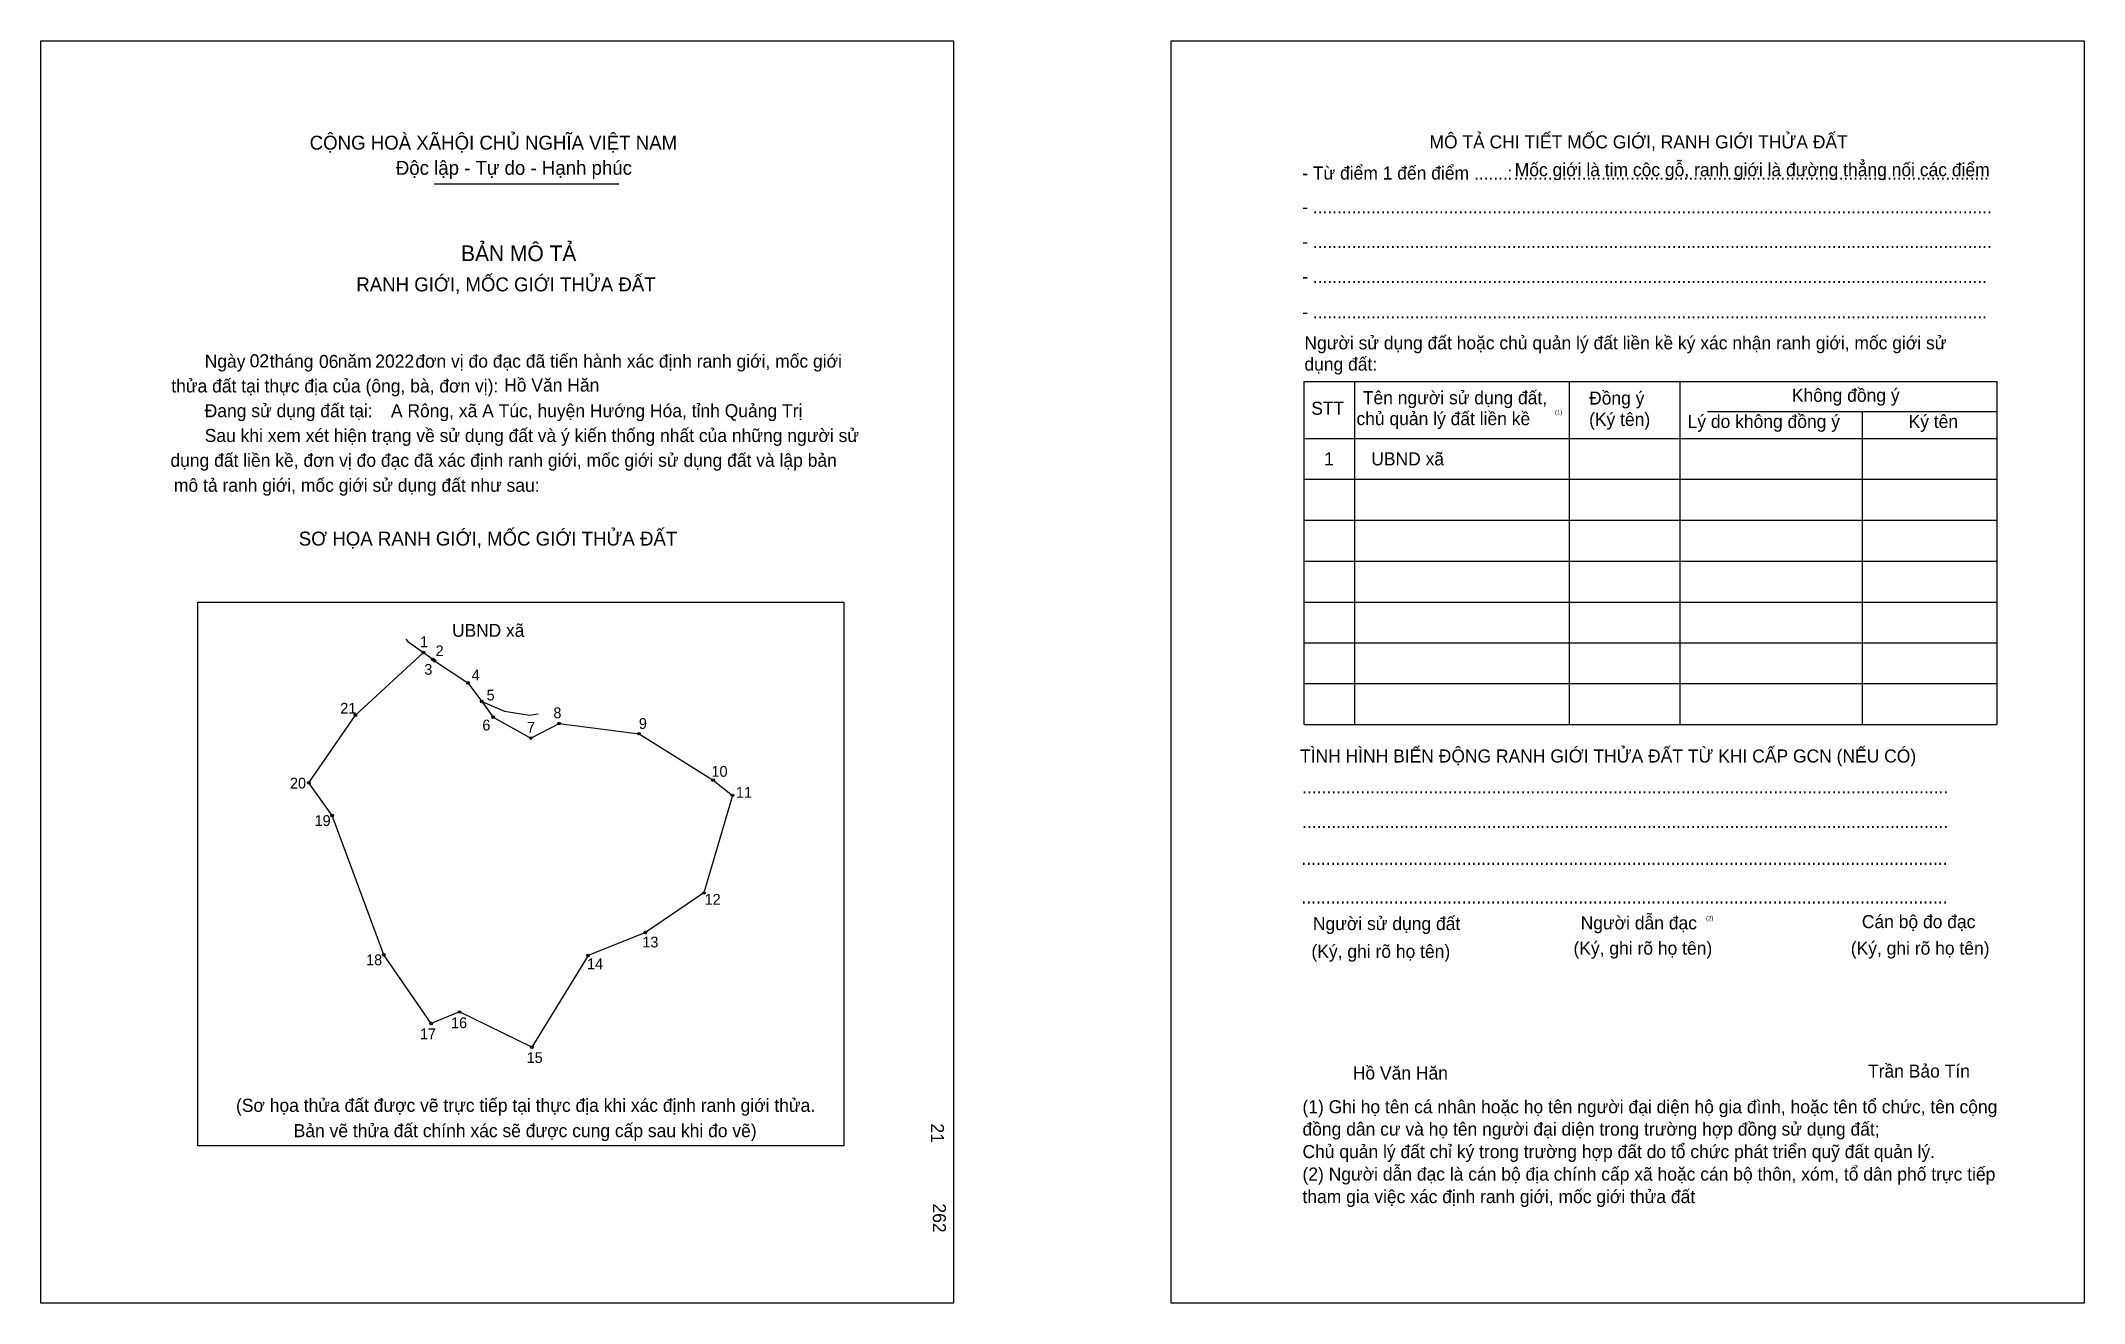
# Model space of a CAD drawing. Extents: x 546960 to 548122, y 1823652 to 1824370.
import ezdxf

# ---------------------------------------------------------------- set-up
doc = ezdxf.new("R2010")
doc.units = 0
for name, color, linetype in [('bmtKhungInTrang1', 7, 'Continuous'), ('bmtKhungInTrang2', 7, 'Continuous'), ('bmtNoiDung', 7, 'Continuous'), ('bmtTemplate', 7, 'Continuous'), ('CanhThua', 7, 'Continuous'), ('MocDinhThua', 7, 'Continuous'), ('RauThua', 7, 'Continuous'), ('SoHieuDinhThua', 7, 'Continuous'), ('TenChuLanCan', 7, 'Continuous')]:
    doc.layers.add(name, color=color, linetype=linetype)

msp = doc.modelspace()

# ---------------------------------------------------------------- linework, layer by layer
at = {"layer": 'bmtKhungInTrang1'}
msp.add_lwpolyline([(546959.9, 1824370), (547479, 1824370), (547479, 1823652), (546959.9, 1823652)], close=True, dxfattribs=at)
at = {"layer": 'bmtKhungInTrang2'}
msp.add_lwpolyline([(547602.8, 1824370), (548121.9, 1824370), (548121.9, 1823652), (547602.8, 1823652)], close=True, dxfattribs=at)
at = {"layer": 'bmtTemplate'}
for p, q in [((547183.6, 1824288.6), (547288.6, 1824288.6)), ((547707, 1824176.3), (547707, 1823981.1)), ((547829.1, 1824176.3), (547829.1, 1823981.1)), ((547891.9, 1824176.6), (547891.9, 1823981.1)), ((548072.2, 1824176.3), (548072.2, 1823981.1)), ((547907.8, 1824159.1), (548072.2, 1824159.1)), ((547678.5, 1824143.8), (548072.2, 1824143.8)), ((547678.5, 1824120.6), (548072.2, 1824120.6)), ((547678.5, 1824097.3), (548072.2, 1824097.3)), ((547678.5, 1824074.1), (548072.2, 1824074.1)), ((547678.5, 1824050.8), (548072.2, 1824050.8)), ((547678.5, 1824027.6), (548072.2, 1824027.6)), ((547678.5, 1824004.4), (548072.2, 1824004.4)), ((547678.5, 1823981.1), (548072.2, 1823981.1))]:
    msp.add_line(p, q, dxfattribs=at)
for points in [[(547678.2, 1824176.3), (548072.2, 1824176.3)], [(547678.2, 1824176.3), (547678.2, 1823981.1)], [(547995.6, 1824158.9), (547995.6, 1823981.1)]]:
    msp.add_lwpolyline(points, dxfattribs=at)
msp.add_lwpolyline([(547049.2, 1823741.4), (547049.2, 1824050.8), (547416.5, 1824050.8), (547416.5, 1823741.4)], close=True, dxfattribs=at)
at = {"layer": 'CanhThua'}
for p, q in [((547138.8, 1823986.4), (547177.5, 1824022.1)), ((547177.5, 1824022.1), (547182.8, 1824018.2)), ((547182.8, 1824018.2), (547183.8, 1824017.4)), ((547183.8, 1824017.4), (547202.8, 1824004.8)), ((547202.8, 1824004.8), (547210.7, 1823994.2)), ((547210.7, 1823994.2), (547217.2, 1823985.3)), ((547112.3, 1823947.9), (547138.8, 1823986.4)), ((547217.2, 1823985.3), (547238.5, 1823973.4)), ((547238.5, 1823973.4), (547254.6, 1823981.7)), ((547254.6, 1823981.7), (547300.1, 1823975.9)), ((547300.1, 1823975.9), (547342.3, 1823949.5)), ((547125.6, 1823929.4), (547112.3, 1823947.9)), ((547342.3, 1823949.5), (547353.3, 1823940.8)), ((547353.3, 1823940.8), (547337, 1823885.3)), ((547154.9, 1823850.1), (547125.6, 1823929.4)), ((547337, 1823885.3), (547303.7, 1823862.8)), ((547303.7, 1823862.8), (547271.1, 1823849.7)), ((547181.9, 1823811), (547154.9, 1823850.1)), ((547271.1, 1823849.7), (547239.1, 1823797.6)), ((547198, 1823817.6), (547181.9, 1823811)), ((547239.1, 1823797.6), (547198, 1823817.6))]:
    msp.add_line(p, q, dxfattribs=at)
at = {"layer": 'MocDinhThua'}
for centre in [(547177.5, 1824022.1), (547182.8, 1824018.2), (547183.8, 1824017.4), (547202.8, 1824004.8), (547210.7, 1823994.2), (547138.8, 1823986.4), (547217.2, 1823985.3), (547254.6, 1823981.7), (547238.5, 1823973.4), (547300.1, 1823975.9), (547112.3, 1823947.9), (547342.3, 1823949.5), (547353.3, 1823940.8), (547125.6, 1823929.4), (547337, 1823885.3), (547303.7, 1823862.8), (547154.9, 1823850.1), (547271.1, 1823849.7), (547198, 1823817.6), (547181.9, 1823811), (547239.1, 1823797.6)]:
    msp.add_circle(centre, 0.737, dxfattribs=at)
at = {"layer": 'RauThua'}
for p, q in [((547167.5, 1824029.6), (547168.6, 1824028.4)), ((547168.6, 1824028.4), (547177.5, 1824022.1)), ((547210.7, 1823994.2), (547223.5, 1823988.7)), ((547223.5, 1823988.7), (547237.8, 1823986.4)), ((547237.8, 1823986.4), (547242.8, 1823987.2))]:
    msp.add_line(p, q, dxfattribs=at)

# ---------------------------------------------------------------- texts
at = {"layer": 'bmtNoiDung'}
for s, height, p in [('02', 7.43, (547078.7, 1824184.3)), ('06', 7.43, (547118.1, 1824183.9)), ('2022', 7.43, (547150.1, 1824184.1)), ('Hồ Văn Hăn', 7.43, (547223.4, 1824170.5)), ('A Rông, xã A Túc, huyện Hướng Hóa, tỉnh Quảng Trị', 7.427, (547159, 1824155.9)), ('1', 7.43, (547689.7, 1824128.5)), ('UBND xã ', 7.43, (547716.5, 1824128.5)), ('Hồ Văn Hăn', 7.43, (547706, 1823779.2))]:
    msp.add_text(s, height=height, dxfattribs=at).set_placement(p)
for s, p in [('21', (547466.1, 1823754.2)), ('262', (547467.2, 1823708.7))]:
    msp.add_text(s, height=7.43, rotation=270, dxfattribs=at).set_placement(p)
at = {"layer": 'bmtTemplate'}
for s, height, p in [('CỘNG HOÀ XÃHỘI CHỦ NGHĨA VIỆT NAM', 7.923, (547112.8, 1824308.1)), ('MÔ TẢ CHI TIẾT MỐC GIỚI, RANH GIỚI THỬA ĐẤT', 7.425, (547749.6, 1824308.8)), ('Độc lập - Tự do - Hạnh phúc', 7.923, (547161.8, 1824293.8)), ('- Từ điểm 1 đến điểm .......', 7.425, (547677.2, 1824291.1)), (':', 7.42, (547793.9, 1824291.1)), ('Mốc giới là tim cộc gỗ, ranh giới là đường thẳng nối các điểm', 7.425, (547798.1, 1824293)), ('..................................................................................................', 7.425, (547797.5, 1824291.1)), ('- ............................................................................................................................................', 7.4245, (547677.2, 1824271.8)), ('BẢN MÔ TẢ', 8.91, (547198.9, 1824244.7)), ('- ............................................................................................................................................', 7.4245, (547677.2, 1824252.1)), ('RANH GIỚI, MỐC GIỚI THỬA ĐẤT', 7.923, (547139.3, 1824227.5)), ('- ...........................................................................................................................................', 7.4245, (547677.2, 1824232.3)), ('- ...........................................................................................................................................', 7.4245, (547677.2, 1824212.1)), ('Người sử dụng đất hoặc chủ quản lý đất liền kề ký xác nhận ranh giới, mốc giới sử', 7.425, (547678.5, 1824194.5)), ('Ngày     tháng     năm         đơn vị đo đạc đã tiến hành xác định ranh giới, mốc giới ', 7.427, (547053.1, 1824184.1)), ('dụng đất:', 7.42, (547678.5, 1824182.4)), ('thửa đất tại thực địa của (ông, bà, đơn vị):', 7.427, (547034.1, 1824170)), ('Tên người sử dụng đất,', 7.425, (547711.7, 1824163.3)), ('Đồng ý', 7.42, (547840.4, 1824163.1)), ('Không đồng ý', 7.425, (547955.7, 1824164.7)), ('Đang sử dụng đất tại:', 7.427, (547053.1, 1824155.9)), ('STT', 7.42, (547682.4, 1824157.3)), ('chủ quản lý đất liền kề', 7.425, (547708.1, 1824151.4)), ('(1)', 2.48, (547821, 1824157.5)), ('(Ký tên)', 7.42, (547840.4, 1824151)), ('Lý do không đồng ý', 7.425, (547896.4, 1824149.8)), ('Ký tên', 7.42, (548022.1, 1824149.8)), ('Sau khi xem xét hiện trạng về sử dụng đất và ý kiến thống nhất của những người sử ', 7.427, (547053.1, 1824141.8)), ('dụng đất liền kề, đơn vị đo đạc đã xác định ranh giới, mốc giới sử dụng đất và lập bản', 7.427, (547033.6, 1824127.7)), ('mô tả ranh giới, mốc giới sử dụng đất như sau:', 7.427, (547035.6, 1824113.5)), ('SƠ HỌA RANH GIỚI, MỐC GIỚI THỬA ĐẤT', 7.923, (547106.6, 1824082.9)), ('TÌNH HÌNH BIẾN ĐỘNG RANH GIỚI THỬA ĐẤT TỪ KHI CẤP GCN (NẾU CÓ)', 7.425, (547676, 1823959.5)), ('.....................................................................................................................................', 7.4357, (547677.2, 1823942)), ('.....................................................................................................................................', 7.4357, (547677.2, 1823922.2)), ('.....................................................................................................................................', 7.4357, (547676.8, 1823901.3)), ('.....................................................................................................................................', 7.4357, (547676.8, 1823879.3)), ('Người sử dụng đất', 7.425, (547683.3, 1823864.2)), ('Người dẫn đạc', 7.425, (547835.6, 1823864.6)), ('(2)', 2.48, (547906.9, 1823869.7)), ('Cán bộ đo đạc', 7.425, (547995.5, 1823865.3)), ('(Ký, ghi rõ họ tên)', 7.425, (547682.5, 1823848.4)), ('(Ký, ghi rõ họ tên)', 7.425, (547831.5, 1823850.2)), ('(Ký, ghi rõ họ tên)', 7.425, (547989.2, 1823850.2)), ('Trần Bảo Tín', 7.425, (547999, 1823780.3)), ('(Sơ họa thửa đất được vẽ trực tiếp tại thực địa khi xác định ranh giới thửa.', 7.427, (547070.9, 1823760.8)), ('(1) Ghi họ tên cá nhân hoặc họ tên người đại diện hộ gia đình, hoặc tên tổ chức, tên cộng', 7.425, (547677.4, 1823760)), ('Bản vẽ thửa đất chính xác sẽ được cung cấp sau khi đo vẽ)', 7.427, (547103.7, 1823746.4)), ('đồng dân cư và họ tên người đại diện trong trường hợp đồng sử dụng đất;', 7.425, (547677.4, 1823747.3)), ('Chủ quản lý đất chỉ ký trong trường hợp đất do tổ chức phát triển quỹ đất quản lý.', 7.425, (547677.4, 1823734.5)), ('(2) Người dẫn đạc là cán bộ địa chính cấp xã hoặc cán bộ thôn, xóm, tổ dân phố trực tiếp', 7.425, (547677.4, 1823721.7)), ('tham gia việc xác định ranh giới, mốc giới thửa đất', 7.425, (547677.4, 1823708.9))]:
    msp.add_text(s, height=height, dxfattribs=at).set_placement(p)
at = {"layer": 'SoHieuDinhThua'}
for s, p in [('1', (547175.5, 1824025.1)), ('3', (547178, 1824009.4)), ('2', (547184.4, 1824020)), ('4', (547204.9, 1824006.2)), ('21', (547130.2, 1823987.3)), ('5', (547213.4, 1823994.8)), ('6', (547211, 1823977.7)), ('7', (547236.4, 1823976.5)), ('8', (547251.4, 1823984.7)), ('9', (547300, 1823978.6)), ('10', (547341.3, 1823951.4)), ('20', (547101.6, 1823944.7)), ('11', (547355.2, 1823939.5)), ('19', (547115.6, 1823923.4)), ('12', (547337.4, 1823878.6)), ('13', (547302, 1823854.3)), ('18', (547144.9, 1823844.2)), ('14', (547270.5, 1823841.9)), ('17', (547175.5, 1823802.1)), ('16', (547193.2, 1823808.4)), ('15', (547236.2, 1823788.6))]:
    msp.add_text(s, height=6.14, dxfattribs=at).set_placement(p)
at = {"layer": 'TenChuLanCan'}
msp.add_text('UBND xã', height=7.37, dxfattribs=at).set_placement((547193.8, 1824031))

doc.saveas('drawing.dxf')
